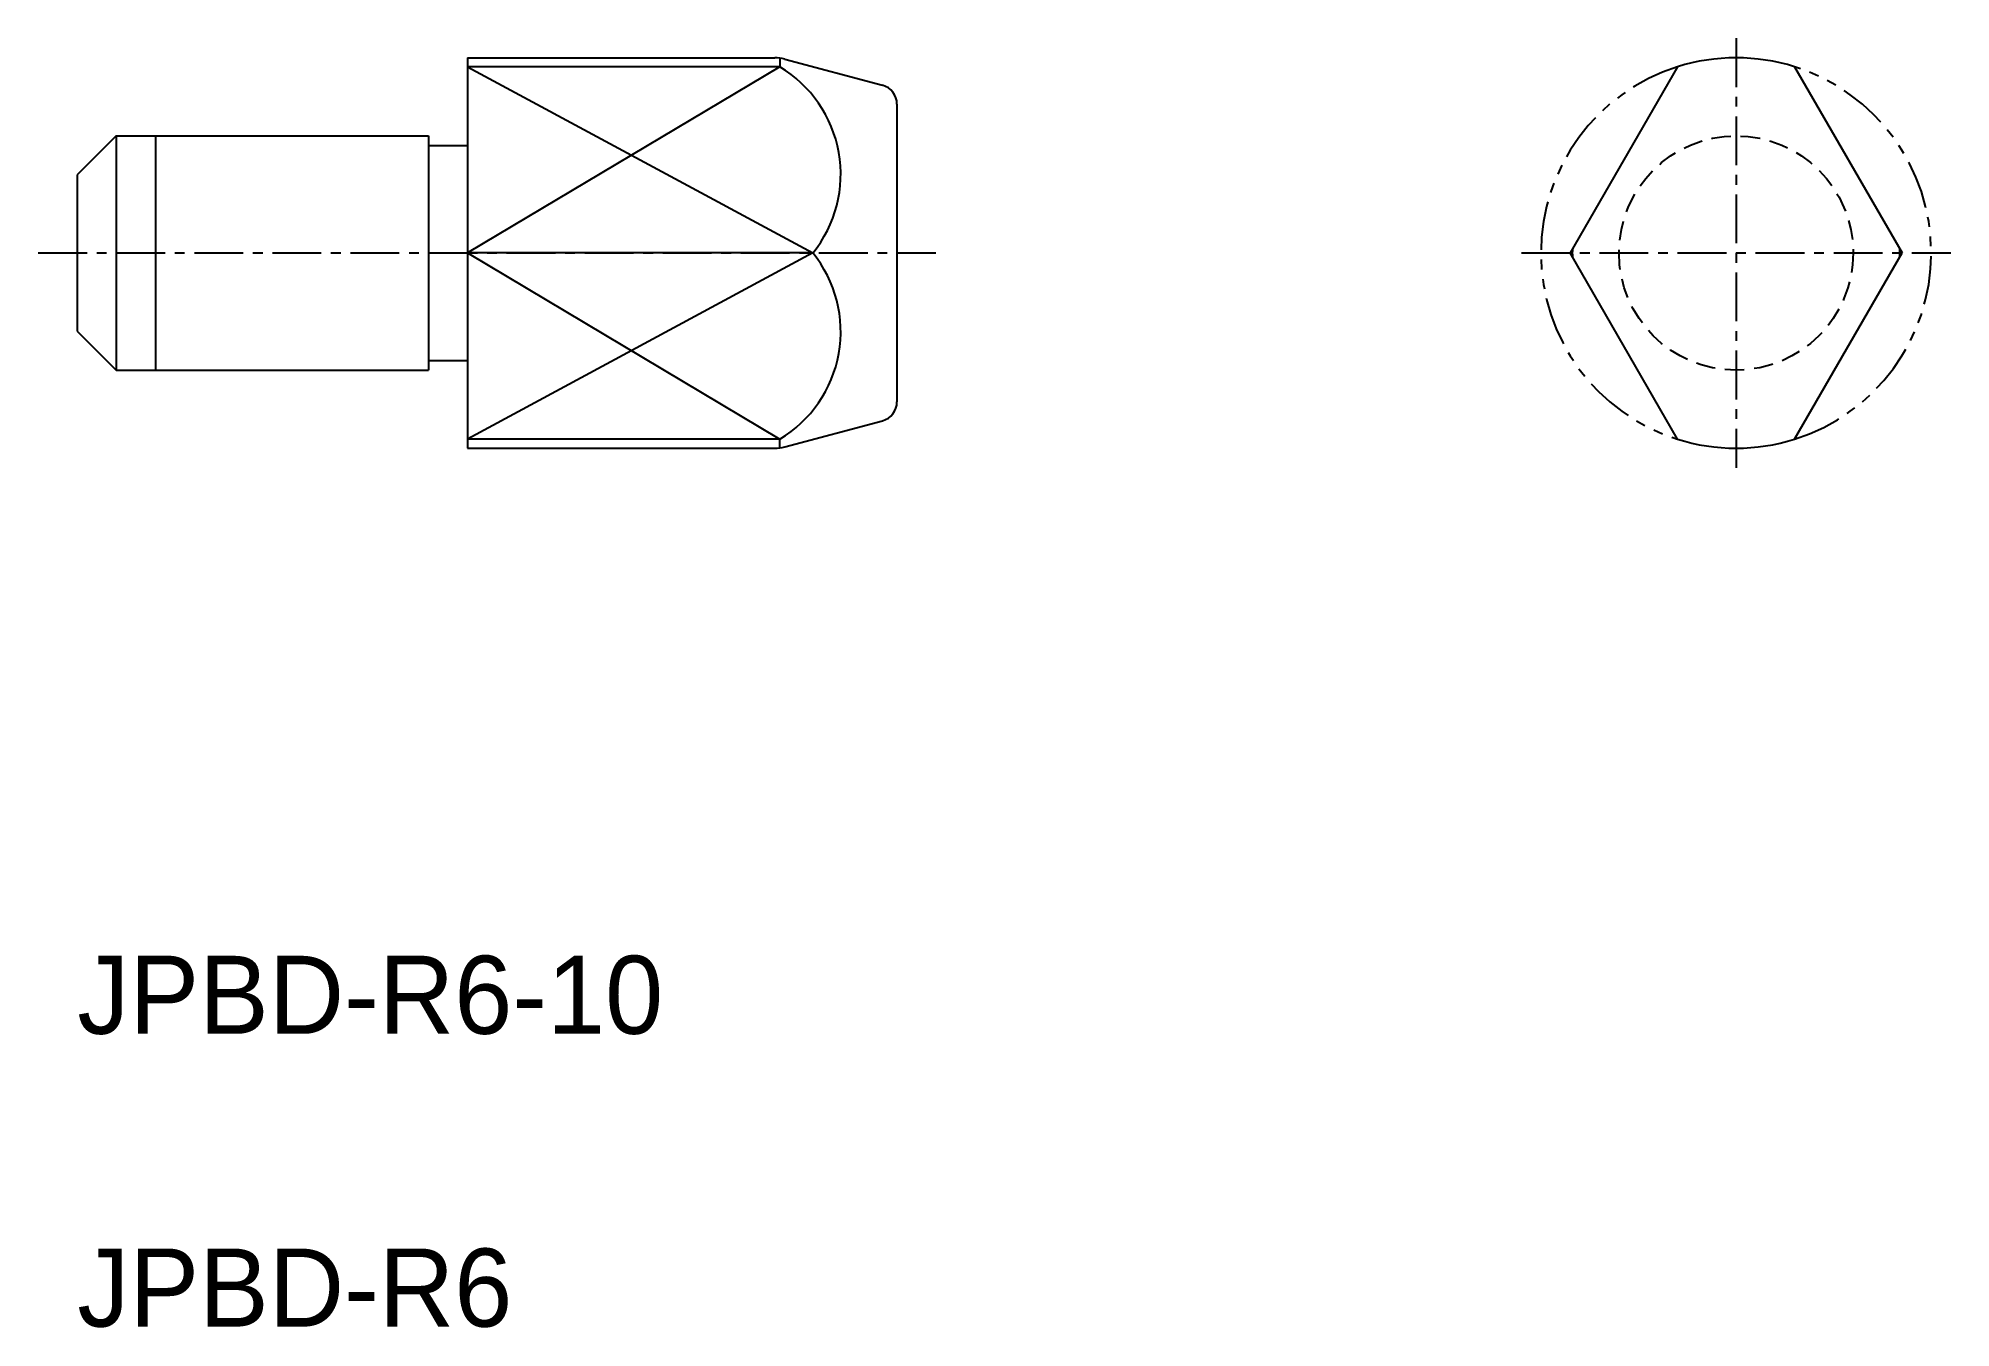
# Model space of a CAD drawing. Extents: x -1583 to -1534, y -513.5 to -480.5.
import ezdxf

# ---------------------------------------------------------------- set-up
doc = ezdxf.new("R2010")
doc.units = 0
for name, pattern in [('CENTER', [2, 1.25, -0.25, 0.25, -0.25]), ('DASHED', [0.75, 0.5, -0.25]), ('PHANTOM', [2.5, 1.25, -0.25, 0.25, -0.25, 0.25, -0.25])]:
    doc.linetypes.add(name, pattern=pattern)
doc.layers.get('0').update_dxf_attribs({"linetype": 'CONTINUOUS'})
doc.layers.add('CENTER', color=1, linetype='CENTER')

msp = doc.modelspace()

# ---------------------------------------------------------------- linework, layer by layer
at = {"color": 7, "linetype": 'CONTINUOUS'}
for p, q in [((-1571.963, -480.98), (-1571.963, -490.98)), ((-1571.963, -480.98), (-1564.095, -480.98)), ((-1563.963, -480.989), (-1563.963, -481.21)), ((-1563.836, -481.014), (-1561.334, -481.685)), ((-1563.963, -481.21), (-1571.963, -481.21)), ((-1540.963, -481.21), (-1543.717, -485.98)), ((-1537.963, -481.21), (-1535.21, -485.98)), ((-1560.963, -482.167), (-1560.963, -489.792)), ((-1580.963, -482.98), (-1581.963, -483.98)), ((-1580.963, -482.98), (-1572.963, -482.98)), ((-1580.963, -482.98), (-1580.963, -488.98)), ((-1572.963, -482.98), (-1572.963, -488.98)), ((-1572.963, -483.23), (-1571.963, -483.23)), ((-1581.963, -483.98), (-1581.963, -487.98)), ((-1563.115, -485.98), (-1571.963, -485.98)), ((-1540.963, -490.75), (-1543.717, -485.98)), ((-1537.963, -490.75), (-1535.21, -485.98)), ((-1581.963, -487.98), (-1580.963, -488.98)), ((-1580.963, -488.98), (-1572.963, -488.98)), ((-1572.963, -488.73), (-1571.963, -488.73)), ((-1563.836, -490.946), (-1561.334, -490.275)), ((-1563.963, -490.75), (-1571.963, -490.75)), ((-1571.963, -490.98), (-1564.095, -490.98)), ((-1563.963, -490.971), (-1563.963, -490.75))]:
    msp.add_line(p, q, dxfattribs=at)
at = {"color": 3, "linetype": 'CONTINUOUS'}
for p, q in [((-1571.963, -481.21), (-1563.115, -485.98)), ((-1563.963, -481.21), (-1571.963, -485.98)), ((-1579.963, -482.98), (-1579.963, -488.98)), ((-1563.115, -485.98), (-1571.963, -490.75)), ((-1571.963, -485.98), (-1563.963, -490.75))]:
    msp.add_line(p, q, dxfattribs=at)
at = {"color": 3, "linetype": 'DASHED'}
msp.add_circle((-1539.463, -485.98), 3, dxfattribs=at)
at = {"color": 7, "linetype": 'CONTINUOUS'}
for centre, radius, start, end in [((-1564.095, -481.98), 1, 75, 90), ((-1539.463, -485.98), 5, 72.5424, 107.4576), ((-1565.616, -483.965), 3.212, 321.1373, 59.0388), ((-1561.463, -482.167), 0.5, 0, 75), ((-1565.616, -487.995), 3.212, 300.9612, 38.8627), ((-1539.463, -485.98), 4.196, 178.6075, 181.3925), ((-1539.463, -485.98), 4.196, 358.6075, 1.3925), ((-1561.463, -489.792), 0.5, 285, 0), ((-1564.095, -489.98), 1, 270, 285), ((-1539.463, -485.98), 5, 252.5424, 287.4576)]:
    msp.add_arc(centre, radius, start, end, dxfattribs=at)
at = {"color": 3, "linetype": 'PHANTOM'}
for start, end in [(107.4576, 252.5424), (287.4576, 72.5424)]:
    msp.add_arc((-1539.463, -485.98), 5, start, end, dxfattribs=at)
at = {"layer": 'CENTER', "color": 1, "linetype": 'CENTER'}
for p, q in [((-1539.463, -480.48), (-1539.463, -491.48)), ((-1582.963, -485.98), (-1559.963, -485.98)), ((-1544.963, -485.98), (-1533.963, -485.98))]:
    msp.add_line(p, q, dxfattribs=at)

# ---------------------------------------------------------------- texts
at = {"color": 7, "linetype": 'CONTINUOUS'}
for s, p in [('JPBD-R6-10', (-1581.963, -505.98)), ('JPBD-R6', (-1581.963, -513.48))]:
    msp.add_text(s, height=2, dxfattribs=at).set_placement(p)

doc.saveas('drawing.dxf')
